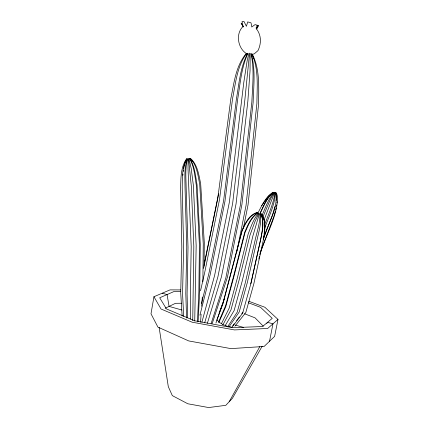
<?xml version="1.0" encoding="UTF-8"?>
<svg xmlns="http://www.w3.org/2000/svg" width="429" height="429" viewBox="0 0 429 429"><rect width="100%" height="100%" fill="white"/><g stroke="black" fill="none" stroke-linecap="round" stroke-linejoin="round"><path stroke-width="0.64" d="M202.89 281.687L203.244 243.763L199.726 184.298C197.935 175.445 196.927 165.02 190.176 158.376M204.075 266.098L204.284 242.712L200.681 183.848C198.841 175.059 197.603 164.5 190.374 158.328M192.744 320.57L193.828 246.477L191.307 186.143L188.551 158.676M194.723 320.967L196.166 245.694L193.399 185.65L191.178 168.307L188.953 158.601M197.442 321.852L198.868 291.447L199.426 245.147L196.3 185.135C194.798 176.19 194.251 166.452 189.505 158.499M198.123 321.648L199.732 290.546L200.263 244.514L197.061 184.845C195.485 175.965 194.889 166.109 189.661 158.467M200.552 322.2L201.104 314.232M201.657 306.268L202.306 296.975M276.12 200.702L276.464 196.707M188.106 158.757L188.025 168.887L191.2 246.664L190.385 293.034L190.476 319.106M249.576 53.126L244.793 100.434L232.636 203.518L217.905 276.834L204.665 322.871M182.861 175.359L183.001 174.083M183.28 171.52L183.419 170.243M276.474 206.102L276.646 204.864M276.903 202.997L277.075 201.759M263.583 236.98L263.797 235.677M264.012 234.373C265.154 227.686 265.605 219.798 261.47 214.017M180.716 289.929L170.018 289.891L153.931 296.729L151.003 313.803L157.915 327.102L188.712 340.926L230.882 348.616L264.098 346.476L274.624 336.379L277.997 319.417L264.859 307.25L248.788 301.255M236.91 251.389L246.058 205.384L256.896 103.459C257.051 87.023 258.934 69.171 251.903 53.829M243.361 228.41L248.037 204.864L258.569 104.252C258.655 87.602 260.135 69.342 252.241 54.102M269.519 341.275L272.978 323.82L267.551 322.318L266.827 323.434M183.617 168.951L184.524 164.398L185.95 160.387L186.883 158.966M203.534 268.431L217.755 198.471L230.888 98.359C234.03 83.028 235.837 65.567 246.439 53.309M204.145 264.441L218.581 193.785M258.843 259.019L259.406 256.429M250.788 283.826L260.752 238.797C262.339 230.834 264.221 221.938 260.929 214.162M200.547 290.76L204.799 272.045L219.476 199.775L232.62 98.289C235.639 83.06 237.103 65.969 246.772 53.255M201.496 303.523L208.928 273.294L223.595 200.826L236.411 99.013C239.06 83.698 240.256 67.326 247.63 53.394M259.395 213.631L252.847 236.127L242.208 281.075L234.127 310.548L225.364 325.321L222.898 324.833L221.52 323.498L218.87 322.436L218.833 321.439L225.627 305.652L233.548 276.367L244.755 232.105C247.817 225.128 250.901 216.913 257.802 212.881M199.925 315.192L210.156 274.657L224.919 201.63L237.709 99.045C240.229 83.73 241.35 67.567 247.941 53.335M201.903 322.141L214.629 275.37L229.317 202.45L243.79 82.497L247.083 61.122L248.782 53.711M274.018 216.039L275.37 211.068M275.708 209.829L276.217 207.963M275.096 206.258L272.726 214.269L263.288 239.146M207.379 323.284L221.439 276.802L236.057 203.872L247.855 101.255L250.064 70.522L250.161 53.325M211.1 323.616L225.836 277.938L240.422 204.901L251.855 102.059C252.536 86.132 254.51 69.734 251.104 54.011M212.269 323.353L227.434 277.172L241.897 204.687L253.121 102.569C253.614 86.368 255.754 69.423 251.174 53.63M215.937 323.032L224.689 297.833M274.619 192.374L264.06 219.975M187.564 158.853C185.012 167.964 185.977 177.681 186.132 187.028L188.015 247.383L187.092 293.849L187.655 317.83M260.097 253.271L273.782 216.661M259.792 254.703C265.068 236.722 275.579 220.018 277.445 201.121C277.407 198.364 277.804 195.19 276.083 192.825M219.09 312.993L223.214 302.037L242.267 229.628C245.367 222.833 249.453 214.511 257.277 212.435M263.256 239.489C267.305 224.367 278.555 208.843 275.745 192.594M216.967 319.482L222.898 303.984L242.149 230.754C245.35 223.697 249.431 215.294 257.282 212.623M264.521 228.775C268.49 216.972 275.075 205.201 275.284 192.519M264.484 225.128C268.356 214.403 273.557 203.786 275.064 192.39M184.958 162.13L186.701 158.982M262.666 217.519L270.474 199.094L274.217 192.262M261.808 215.857C265.353 207.824 268.286 199.158 273.911 192.31M260.087 213.653C263.685 206.161 266.817 197.619 273.439 192.246M252.113 54.456L254.29 53.818L257.963 50.643C261.406 43.645 261.438 35.366 256.553 28.99L258.124 25.381L256.815 25.44M218.87 322.436L225.718 306.853L233.682 277.413L244.943 232.834C248.026 225.692 251.088 217.46 257.85 212.999M187.35 158.886C184.068 167.825 184.979 177.729 185.017 187.082L186.754 247.158L185.8 293.388L186.567 318.007M260.215 212.827C263.787 205.641 266.94 197.501 273.353 192.342M221.52 323.498L229.14 308.22L237.146 278.786L248.144 234.095C250.949 226.92 253.351 219.16 258.478 213.245M258.081 212.768C261.883 205.373 265.642 196.922 272.941 192.342M222.898 324.833L230.963 309.883L239.028 280.325L249.935 235.323L254.923 221.632L258.832 213.465M229.166 401.764L259.829 346.589M262.173 346.246L232.421 398.31L225.804 405.325L208.639 407.55L187.805 403.769L172.319 395.618L168.302 386.663L159.127 327.44M256.553 28.99L258.73 25.531L255.995 28.116L257.497 25.284L255.035 24.619L251.78 26.995L251.035 22.86L247.715 21.911L246.396 26.298L243.978 21.45L242.042 21.552L243.077 26.442C235.312 33.735 237.811 48.332 246.578 53.7M261.679 205.743L268.463 196.192L272.849 192.53M225.364 325.321L227.713 326.63L237.189 312.21L245.324 282.684L255.748 237.516C257.695 229.788 260.103 221.932 259.958 213.889M186.191 159.91L186.835 158.966M186.808 158.982C181.837 167.482 182.411 178.03 182.218 187.553L183.612 247.613L182.561 293.795L183.703 316.345M227.713 326.63L229.311 326.405L239.205 311.985L247.319 282.598L257.55 237.639C259.304 229.944 261.652 221.873 260.306 213.937M232.663 325.922L234.245 323.798M236.62 320.619L239.393 316.908M241.768 313.728L242.959 312.135M231.971 327.322L242.642 313.181L251.062 282.936L260.95 238.213C262.489 230.416 264.398 221.627 260.966 214.076M234.91 326.228L245.812 312.548L253.92 283.456L263.567 238.83C265.047 230.813 266.243 221.385 261.481 214.21M186.497 159.03C180.679 167.154 180.909 177.997 180.625 187.575L181.81 247.109L180.711 292.862L182.137 316.034M245.672 54.794L246.514 53.882M277.997 319.417L267.642 328.496L234.438 329.922L192.101 322.19L161.052 309.019L153.931 296.729M255.067 213.846L257.556 212.634M271.804 193.313L273.096 192.471M165.154 308.295L175.472 303.308L181.424 303.244M256.51 212.891L257.834 212.484M180.743 291.511L174.077 291.495L159.701 297.785L166.447 308.928L194.53 320.758L232.566 327.702L262.586 326.496L272.249 318.366L260.553 307.32L248.257 302.713M162.205 293.211L167.074 294.557L169.069 306.403L181.939 310.033M235.333 325.102L243.693 327.461M229.311 326.405L231.44 327.139M244.503 313.749L255.073 317.862L263.256 326.185M216.731 320.104L218.833 321.439M190.428 158.741L192.594 161.679M261.202 214.012L262.114 215.438M260.896 213.642L261.604 214.816M243.516 26.973L241.146 23.086L243.077 26.442M275.986 193.012L276.619 194.214M251.995 54.397L252.745 55.872M275.729 192.707L276.41 196.107M262.301 216.044L262.859 217.868M252.997 56.36L253.48 58.269"/></g></svg>
